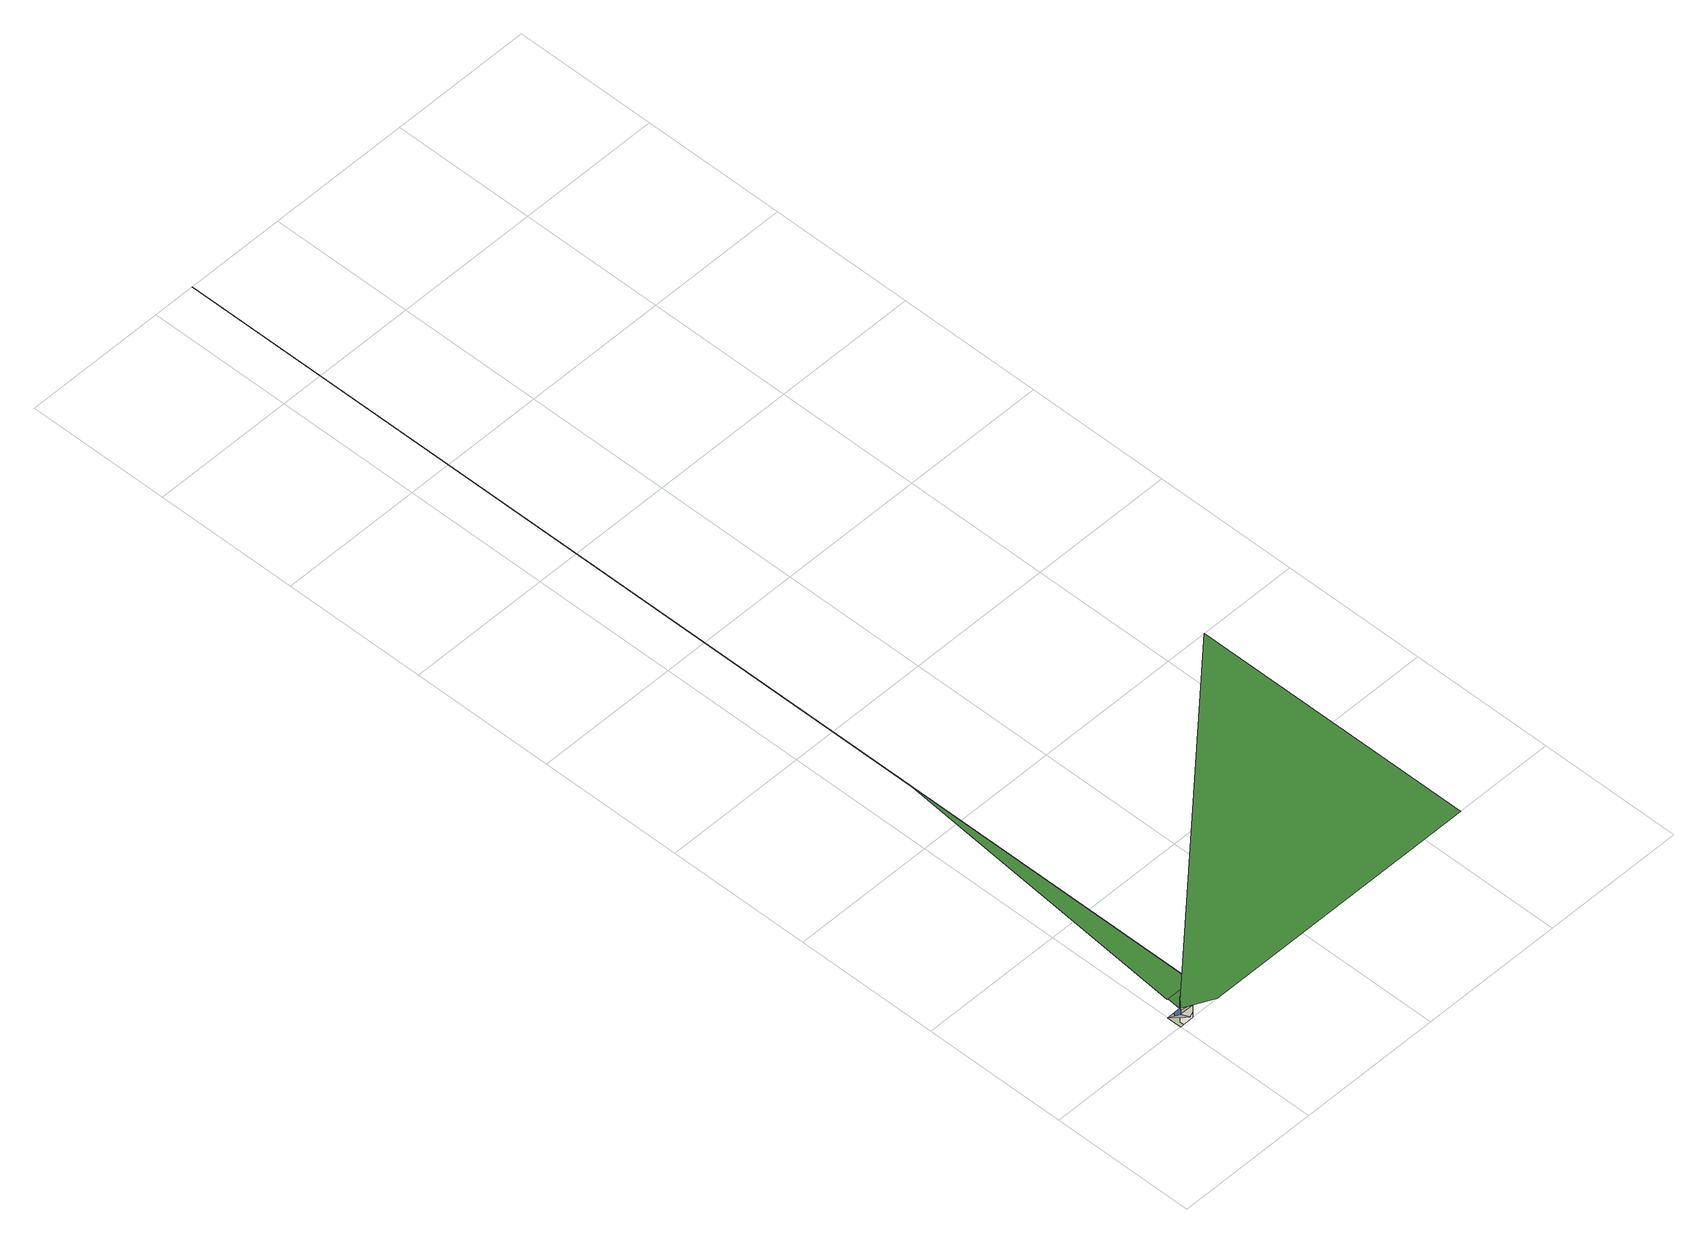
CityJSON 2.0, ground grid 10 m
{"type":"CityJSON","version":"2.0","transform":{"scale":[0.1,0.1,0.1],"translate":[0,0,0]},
"CityObjects":{
"building1":{"type":"Building","attributes":{"measuredHeight":22.3,"roofType":"gable","yearOfConstruction":1904,"owner":"Elvis Presley"},"address":[{"CountryName":"Canada","LocalityName":"Chibougamau","ThoroughfareNumber":"666","ThoroughfareName":"rue du Diable","PostalCode":"H0H 0H0"}],"children":["building1-1"],"geometry":[{"type":"Solid","lod":"2.1","boundaries":[[[[0,1,2,3]],[[4,5,1,0]],[[5,2,1]],[[5,3,2]],[[5,4,0,3]]]],"semantics":{"surfaces":[{"type":"WallSurface"}],"values":[[0,null,null,0,0]]}}]},
"building1-1":{"type":"BuildingPart","attributes":{"renovation":"2001/09/11"},"parents":["building1"],"geometry":[{"type":"Solid","lod":"2","boundaries":[[[[0,1,2,3]],[[4,5,1,0]],[[5,2,1]],[[5,3,2]],[[5,4,0,3]]]]}]},
"building2":{"type":"Building","attributes":{"renovation":"2001/09/11"},"geometry":[{"type":"Solid","lod":"2","boundaries":[[[[0,1,2,3]],[[4,5,1,0]],[[5,2,1]],[[5,3,2]],[[5,4,0,3]]]]}]},
"building3":{"type":"Building","attributes":{"measuredHeight":223},"children":["building3-1"],"geometry":[{"type":"MultiSurface","lod":"2","boundaries":[[[0,1,2,3]],[[4,5,1,0]],[[5,2,1]],[[5,3,2]],[[5,4,0,3]]]}]},
"building3-1":{"type":"BuildingInstallation","attributes":{"function":"balcony"},"parents":["building3"],"geometry":[{"type":"MultiSurface","lod":"2.2","boundaries":[[[0,1,2,3]],[[4,5,1,0]],[[5,2,1]],[[5,3,2]],[[5,4,0,3]]]}]},
"bridge1":{"type":"Bridge","address":[{"CountryName":"UK","LocalityName":"London"}],"geometry":[{"type":"MultiSurface","lod":"2","boundaries":[[[0,1,2,3]],[[4,5,1,0]],[[5,2,1]],[[5,3,2]],[[5,4,0,3]]]}]},
"tree1":{"type":"SolitaryVegetationObject","geometry":[{"type":"MultiSurface","lod":"2","boundaries":[[[0,6,7,8]],[[9,10,11,12]],[[0,8,10,9]]]}]},
"terrain1":{"type":"TINRelief","geometry":[{"type":"CompositeSurface","lod":"2","boundaries":[[[0,1,2]],[[4,5,1]],[[5,4,0]]]}]},
"waterbody1":{"type":"WaterBody","geometry":[{"type":"CompositeSurface","lod":"1","boundaries":[[[0,1,2,13]],[[4,5,1,0]],[[5,2,1]],[[5,3,2]],[[5,4,0,3]]]}]},
"waterbody2":{"type":"WaterBody","attributes":{"usage":"leisure","function":"leisure"},"geometry":[{"type":"MultiSurface","lod":"1","boundaries":[[[0,1,2,3]],[[4,5,1,0]],[[5,2,1]],[[5,3,2]],[[5,4,0,3]]],"semantics":{"surfaces":[{"type":"WaterSurface"},{"type":"WaterGroundSurface"}],"values":[0,0,0,1,1]}}]}
},
"vertices":[
[10,10,0],[0,10,0],[0,0,10],[10,0,10],[0,0,0],[10,0,0],
[230,200,0],[230,0,0],[30,0,0],[30,240,0],[30,800,0],[30,20,0],[10,20,0],
[10,10,10]
]}
